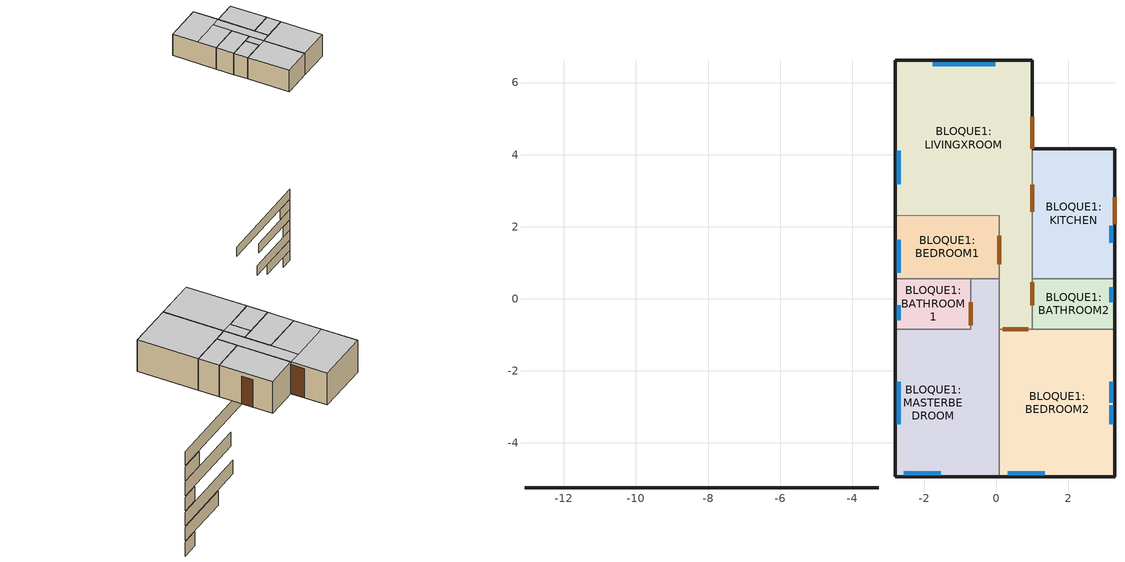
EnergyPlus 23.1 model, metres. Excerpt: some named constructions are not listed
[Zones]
BLOQUE1:LIVINGXROOM
 floor othersideconditionsmodel (SUELO CASO BASE MULCHEN): 0.08,2.31 0.99,2.3 0.99,-0.84 0.08,-0.84 z0; -2.81,6.61 0.99,6.61 0.99,2.3 -2.81,2.31 z0
 wall outside (MURO CASO BASE MULCHEN 01): 0.99,4.16 0.99,6.61 -2.81,6.61 -2.81,2.31 z0:2.3
 wall outside (LinearBridgingConstruction): -3.26,-5.24 -13.09,-5.24 z-11.1:-10.1
 wall to BLOQUE1:BEDROOM1 (Lightweight 2 x 25mm gypsum plasterboard with 100mm cavity): -2.81,2.31 0.08,2.31 0.08,0.56 z0:2.3
 wall to BLOQUE1:MASTERBEDROOM (Lightweight 2 x 25mm gypsum plasterboard with 100mm cavity): 0.08,0.56 0.08,-0.84 z0:2.3
 wall to BLOQUE1:BEDROOM2 (Lightweight 2 x 25mm gypsum plasterboard with 100mm cavity): 0.08,-0.84 0.99,-0.84 z0:2.3
 wall to BLOQUE1:BATHROOM2 (Lightweight 2 x 25mm gypsum plasterboard with 100mm cavity): 0.99,-0.84 0.99,0.56 z0:2.3
 wall to BLOQUE1:KITCHEN (Lightweight 2 x 25mm gypsum plasterboard with 100mm cavity): 0.99,0.56 0.99,4.16 z0:2.3
 window (VENTANA CASO BASE MULCHEN - 1001): -0.03,6.51 -1.77,6.51 z0.74:1.96; -2.71,4.11 -2.71,3.18 z1.04:1.96
 door inside (Puerta interior del proyecto): 0.08,1.74 0.08,0.95 z0:2.1; 0.18,-0.84 0.89,-0.84 / 0.99,-0.18 0.99,0.46 / 0.99,2.42 0.99,3.16 z0:2.12
 door (Copia de Wooden door): 0.99,4.17 0.99,5.06 z0:2.12
 ceiling adiabatic (CIELO FALSO CASO BASE MULCHEN_Reversed): 0.08,4.16 -2.81,4.16 -2.81,2.31 0.08,2.31 z2.3; 0.99,4.16 0.08,4.16 0.08,-0.84 0.99,-0.84 z2.3; 0.99,6.61 -2.81,6.61 -2.81,4.16 0.99,4.16 z2.3
BLOQUE1:BEDROOM1
 floor othersideconditionsmodel (SUELO CASO BASE MULCHEN): -2.81,2.31 0.08,2.31 0.08,0.56 -2.81,0.56 z0
 wall outside (MURO CASO BASE MULCHEN 01): -2.81,2.31 -2.81,0.56 z0:2.3
 wall outside (LinearBridgingConstruction): -3.26,-5.24 -5,-5.24 z-12.2:-11.2
 wall to BLOQUE1:BATHROOM1 (Lightweight 2 x 25mm gypsum plasterboard with 100mm cavity): -2.81,0.56 -0.71,0.56 z0:2.3
 wall to BLOQUE1:MASTERBEDROOM (Lightweight 2 x 25mm gypsum plasterboard with 100mm cavity): -0.71,0.56 0.08,0.56 z0:2.3
 window (VENTANA CASO BASE MULCHEN - 1001): -2.71,1.64 -2.71,0.73 z1.07:1.99
 ceiling adiabatic (CIELO FALSO CASO BASE MULCHEN_Reversed): 0.08,2.31 -2.81,2.31 -2.81,0.56 0.08,0.56 z2.3
BLOQUE1:MASTERBEDROOM
 floor othersideconditionsmodel (SUELO CASO BASE MULCHEN): -2.81,-0.84 -0.71,-0.84 -0.71,-4.94 -2.81,-4.94 z0; -0.71,0.56 0.08,0.56 0.08,-4.94 -0.71,-4.94 z0
 wall outside (MURO CASO BASE MULCHEN 01): -2.81,-0.84 -2.81,-4.94 0.08,-4.94 z0:2.3
 wall outside (LinearBridgingConstruction): -3.26,-5.24 -8.99,-5.24 z-13.3:-12.3
 wall to BLOQUE1:BATHROOM1 (Lightweight 2 x 25mm gypsum plasterboard with 100mm cavity): -0.71,0.56 -0.71,-0.84 -2.81,-0.84 z0:2.3
 wall to BLOQUE1:BEDROOM2 (Lightweight 2 x 25mm gypsum plasterboard with 100mm cavity): 0.08,-4.94 0.08,-0.84 z0:2.3
 window (VENTANA CASO BASE MULCHEN - 1001): -2.71,-2.3 -2.71,-3.47 z1.07:1.99; -2.57,-4.84 -1.55,-4.84 z1.03:1.96
 door inside (Puerta interior del proyecto): -0.71,-0.09 -0.71,-0.74 z0:2.11
 ceiling adiabatic (CIELO FALSO CASO BASE MULCHEN_Reversed): 0.08,0.56 -0.71,0.56 -0.71,-0.84 0.08,-0.84 z2.3; 0.08,-0.84 -2.81,-0.84 -2.81,-4.94 0.08,-4.94 z2.3
BLOQUE1:BEDROOM2
 floor othersideconditionsmodel (SUELO CASO BASE MULCHEN): 0.08,-0.84 3.29,-0.84 3.29,-4.94 0.08,-4.94 z0
 wall outside (MURO CASO BASE MULCHEN 01): 0.08,-4.94 3.29,-4.94 3.29,-0.84 z0:2.3
 wall outside (LinearBridgingConstruction): -3.26,-5.24 -9.26,-5.24 z-15.5:-14.5
 wall to BLOQUE1:BATHROOM2 (Lightweight 2 x 25mm gypsum plasterboard with 100mm cavity): 3.29,-0.84 0.99,-0.84 z0:2.3
 window (VENTANA CASO BASE MULCHEN - 1001): 0.32,-4.84 1.34,-4.84 z1.04:1.96; 3.19,-2.88 3.19,-2.31 / 3.19,-3.47 3.19,-2.96 z1.04:1.95
 ceiling adiabatic (CIELO FALSO CASO BASE MULCHEN_Reversed): 3.29,-0.84 0.08,-0.84 0.08,-4.94 3.29,-4.94 z2.3
BLOQUE1:BATHROOM2
 floor othersideconditionsmodel (SUELO CASO BASE MULCHEN): 0.99,0.56 3.29,0.56 3.29,-0.84 0.99,-0.84 z0
 wall outside (MURO CASO BASE MULCHEN 01): 3.29,-0.84 3.29,0.56 z0:2.3
 wall outside (LinearBridgingConstruction): -3.26,-5.24 -4.45,-5.24 z-17.7:-16.7
 wall to BLOQUE1:KITCHEN (Lightweight 2 x 25mm gypsum plasterboard with 100mm cavity_Rev): 3.29,0.56 0.99,0.56 z0:2.3
 window (VENTANA CASO BASE MULCHEN - 1001): 3.19,-0.1 3.19,0.32 z1.51:1.98
 ceiling adiabatic (CIELO FALSO CASO BASE MULCHEN_Reversed): 3.29,0.56 0.99,0.56 0.99,-0.84 3.29,-0.84 z2.3
BLOQUE1:KITCHEN
 floor othersideconditionsmodel (SUELO CASO BASE MULCHEN): 0.99,4.16 3.29,4.16 3.29,0.56 0.99,0.56 z0
 wall outside (MURO CASO BASE MULCHEN 01): 3.29,0.56 3.29,4.16 0.99,4.16 z0:2.3
 wall outside (LinearBridgingConstruction): -3.26,-5.24 -7.4,-5.24 z-16.6:-15.6
 window (VENTANA CASO BASE MULCHEN - 1001): 3.19,1.56 3.19,2.03 z1.04:1.95
 door (Puerta exterior del proyecto): 3.29,2.07 3.29,2.82 z0:1.99
 ceiling adiabatic (CIELO FALSO CASO BASE MULCHEN_Reversed): 3.29,4.16 0.99,4.16 0.99,0.56 3.29,0.56 z2.3
BLOQUE1:BATHROOM1
 floor othersideconditionsmodel (SUELO CASO BASE MULCHEN): -2.81,0.56 -0.71,0.56 -0.71,-0.84 -2.81,-0.84 z0
 wall outside (MURO CASO BASE MULCHEN 01): -2.81,0.56 -2.81,-0.84 z0:2.3
 wall outside (LinearBridgingConstruction): -3.26,-5.24 -4.45,-5.24 z-14.4:-13.4
 window (VENTANA CASO BASE MULCHEN - 1001): -2.71,-0.18 -2.71,-0.6 z1.5:1.98
 ceiling adiabatic (CIELO FALSO CASO BASE MULCHEN_Reversed): -0.71,0.56 -2.81,0.56 -2.81,-0.84 -0.71,-0.84 z2.3
[ENERGYMANAGEMENTSYSTEM:PROGRAM]
SetWindowOperation_BLOQUE1_LIVINGXROOM_Wall_10_0_0_0_0_0_Win: if BLOQUE1_LIVINGXROOM_Wall_10_0_0_0_0_0_Win_CoolCoil==0; if BLOQUE1_LIVINGXROOM_Wall_10_0_0_0_0_0_Win_HeatCoil==0; set NoH_NoC_reqs = 1; else; set NoH_NoC_reqs = 0; endif; else; set NoH_NoC_reqs = 0; endif; if BLOQUE1_LIVINGXROOM_Wall_10_0_0_0_0_0_Win_OpT<roundedACST; if BLOQUE1_LIVINGXROOM_Wall_10_0_0_0_0_0_Win_WindSpeed <= MaxWindSpeed; if BLOQUE1_LIVINGXROOM_Wall_10_0_0_0_0_0_Win_OutT>MinOutTemp; if BLOQUE1_LIVINGXROOM_Wall_10_0_0_0_0_0_Win_OutT < BLOQUE1_LIVINGXROOM_Wall_10_0_0_0_0_0_Win_OpT; if BLOQUE1_LIVINGXROOM_Wall_10_0_0_0_0_0_Win_Occ_count > 0; set meets_base_reqs = 1; else; set meets_base_reqs = 0; endif; else; set meets_base_reqs = 0; endif; else; set meets_base_reqs = 0; endif; else; set meets_base_reqs = 0; endif; else; set meets_base_reqs = 0; endif; if (NoH_NoC_reqs == 1) && (meets_base_reqs == 1); if BLOQUE1_LIVINGXROOM_Wall_10_0_0_0_0_0_Win_OpT>VST; set Ventilates_HVACmode2_BLOQUE1_LIVINGXROOM_Wall_10_0_0_0_0_0_Win = 1; else; set Ventilates_HVACmode2_BLOQUE1_LIVINGXROOM_Wall_10_0_0_0_0_0_Win = 0; endif; else; set Ventilates_HVACmode2_BLOQUE1_LIVINGXROOM_Wall_10_0_0_0_0_0_Win = 0; endif; if VentCtrl == 0; if BLOQUE1_LIVINGXROOM_Wall_10_0_0_0_0_0_Win_OutT < BLOQUE1_LIVINGXROOM_Wall_10_0_0_0_0_0_Win_OpT; if BLOQUE1_LIVINGXROOM_Wall_10_0_0_0_0_0_Win_OutT>MinOutTemp; if BLOQUE1_LIVINGXROOM_Wall_10_0_0_0_0_0_Win_OpT > VST; if BLOQUE1_LIVINGXROOM_Wall_10_0_0_0_0_0_Win_WindSpeed <= MaxWindSpeed; set Ventilates_HVACmode1_BLOQUE1_LIVINGXROOM_Wall_10_0_0_0_0_0_Win = 1; else; set Ventilates_HVACmode1_BLOQUE1_LIVINGXROOM_Wall_10_0_0_0_0_0_Win = 0; endif; else; set Ventilates_HVACmode1_BLOQUE1_LIVINGXROOM_Wall_10_0_0_0_0_0_Win = 0; endif; else; set Ventilates_HVACmode1_BLOQUE1_LIVINGXROOM_Wall_10_0_0_0_0_0_Win = 0; endif; else; set Ventilates_HVACmode1_BLOQUE1_LIVINGXROOM_Wall_10_0_0_0_0_0_Win = 0; endif; elseif VentCtrl == 1; if BLOQUE1_LIVINGXROOM_Wall_10_0_0_0_0_0_Win_OutT<BLOQUE1_LIVINGXROOM_Wall_10_0_0_0_0_0_Win_OpT; if BLOQUE1_LIVINGXROOM_Wall_10_0_0_0_0_0_Win_OutT>MinOutTemp; if BLOQUE1_LIVINGXROOM_Wall_10_0_0_0_0_0_Win_OpT > ACSTnoTol; if BLOQUE1_LIVINGXROOM_Wall_10_0_0_0_0_0_Win_WindSpeed <= MaxWindSpeed; set Ventilates_HVACmode1_BLOQUE1_LIVINGXROOM_Wall_10_0_0_0_0_0_Win = 1; else; set Ventilates_HVACmode1_BLOQUE1_LIVINGXROOM_Wall_10_0_0_0_0_0_Win = 0; endif; else; set Ventilates_HVACmode1_BLOQUE1_LIVINGXROOM_Wall_10_0_0_0_0_0_Win = 0; endif; else; set Ventilates_HVACmode1_BLOQUE1_LIVINGXROOM_Wall_10_0_0_0_0_0_Win = 0; endif; else; set Ventilates_HVACmode1_BLOQUE1_LIVINGXROOM_Wall_10_0_0_0_0_0_Win = 0; endif; endif; if HVACmode == 0; set BLOQUE1_LIVINGXROOM_Wall_10_0_0_0_0_0_Win_VentOpenFact = 0; elseif HVACmode == 1; if Ventilates_HVACmode1_BLOQUE1_LIVINGXROOM_Wall_10_0_0_0_0_0_Win == 1; set BLOQUE1_LIVINGXROOM_Wall_10_0_0_0_0_0_Win_VentOpenFact = BLOQUE1_LIVINGXROOM_Wall_10_0_0_0_0_0_Win_MyVOF; else; set BLOQUE1_LIVINGXROOM_Wall_10_0_0_0_0_0_Win_VentOpenFact = 0; endif; elseif HVACmode == 2; if Ventilates_HVACmode2_BLOQUE1_LIVINGXROOM_Wall_10_0_0_0_0_0_Win == 1; if (VentCtrl==0) || (VentCtrl==1); set BLOQUE1_LIVINGXROOM_Wall_10_0_0_0_0_0_Win_VentOpenFact = 1; elseif (VentCtrl==2) || (VentCtrl==3); set BLOQUE1_LIVINGXROOM_Wall_10_0_0_0_0_0_Win_VentOpenFact = BLOQUE1_LIVINGXROOM_Wall_10_0_0_0_0_0_Win_MyVOF; endif; else; set BLOQUE1_LIVINGXROOM_Wall_10_0_0_0_0_0_Win_VentOpenFact = 0; endif; endif
SetMyVOF_BLOQUE1_BEDROOM1_Wall_2_0_0_0_0_0_Win: set slope = (1 - MultiplierVOF) / (MinTempDiffVOF - MaxTempDiffVOF); if BLOQUE1_BEDROOM1_Wall_2_0_0_0_0_0_Win_OutT > 0; set BLOQUE1_BEDROOM1_Wall_2_0_0_0_0_0_Win_TempDiffVOF = BLOQUE1_BEDROOM1_Wall_2_0_0_0_0_0_Win_OpT - BLOQUE1_BEDROOM1_Wall_2_0_0_0_0_0_Win_OutT; else; set BLOQUE1_BEDROOM1_Wall_2_0_0_0_0_0_Win_TempDiffVOF = BLOQUE1_BEDROOM1_Wall_2_0_0_0_0_0_Win_OpT + BLOQUE1_BEDROOM1_Wall_2_0_0_0_0_0_Win_OutT; endif; if BLOQUE1_BEDROOM1_Wall_2_0_0_0_0_0_Win_OutT > BLOQUE1_BEDROOM1_Wall_2_0_0_0_0_0_Win_OpT; set BLOQUE1_BEDROOM1_Wall_2_0_0_0_0_0_Win_MyVOF = 0; else; if BLOQUE1_BEDROOM1_Wall_2_0_0_0_0_0_Win_TempDiffVOF > MaxTempDiffVOF; set BLOQUE1_BEDROOM1_Wall_2_0_0_0_0_0_Win_MyVOF = MultiplierVOF; elseif BLOQUE1_BEDROOM1_Wall_2_0_0_0_0_0_Win_TempDiffVOF < MinTempDiffVOF; set BLOQUE1_BEDROOM1_Wall_2_0_0_0_0_0_Win_MyVOF = 1.0; else; set BLOQUE1_BEDROOM1_Wall_2_0_0_0_0_0_Win_MyVOF = slope*BLOQUE1_BEDROOM1_Wall_2_0_0_0_0_0_Win_TempDiffVOF - slope*MinTempDiffVOF + 1; endif; endif
SetWindowOperation_BLOQUE1_BEDROOM1_Wall_2_0_0_0_0_0_Win: if BLOQUE1_BEDROOM1_Wall_2_0_0_0_0_0_Win_CoolCoil==0; if BLOQUE1_BEDROOM1_Wall_2_0_0_0_0_0_Win_HeatCoil==0; set NoH_NoC_reqs = 1; else; set NoH_NoC_reqs = 0; endif; else; set NoH_NoC_reqs = 0; endif; if BLOQUE1_BEDROOM1_Wall_2_0_0_0_0_0_Win_OpT<roundedACST; if BLOQUE1_BEDROOM1_Wall_2_0_0_0_0_0_Win_WindSpeed <= MaxWindSpeed; if BLOQUE1_BEDROOM1_Wall_2_0_0_0_0_0_Win_OutT>MinOutTemp; if BLOQUE1_BEDROOM1_Wall_2_0_0_0_0_0_Win_OutT < BLOQUE1_BEDROOM1_Wall_2_0_0_0_0_0_Win_OpT; if BLOQUE1_BEDROOM1_Wall_2_0_0_0_0_0_Win_Occ_count > 0; set meets_base_reqs = 1; else; set meets_base_reqs = 0; endif; else; set meets_base_reqs = 0; endif; else; set meets_base_reqs = 0; endif; else; set meets_base_reqs = 0; endif; else; set meets_base_reqs = 0; endif; if (NoH_NoC_reqs == 1) && (meets_base_reqs == 1); if BLOQUE1_BEDROOM1_Wall_2_0_0_0_0_0_Win_OpT>VST; set Ventilates_HVACmode2_BLOQUE1_BEDROOM1_Wall_2_0_0_0_0_0_Win = 1; else; set Ventilates_HVACmode2_BLOQUE1_BEDROOM1_Wall_2_0_0_0_0_0_Win = 0; endif; else; set Ventilates_HVACmode2_BLOQUE1_BEDROOM1_Wall_2_0_0_0_0_0_Win = 0; endif; if VentCtrl == 0; if BLOQUE1_BEDROOM1_Wall_2_0_0_0_0_0_Win_OutT < BLOQUE1_BEDROOM1_Wall_2_0_0_0_0_0_Win_OpT; if BLOQUE1_BEDROOM1_Wall_2_0_0_0_0_0_Win_OutT>MinOutTemp; if BLOQUE1_BEDROOM1_Wall_2_0_0_0_0_0_Win_OpT > VST; if BLOQUE1_BEDROOM1_Wall_2_0_0_0_0_0_Win_WindSpeed <= MaxWindSpeed; set Ventilates_HVACmode1_BLOQUE1_BEDROOM1_Wall_2_0_0_0_0_0_Win = 1; else; set Ventilates_HVACmode1_BLOQUE1_BEDROOM1_Wall_2_0_0_0_0_0_Win = 0; endif; else; set Ventilates_HVACmode1_BLOQUE1_BEDROOM1_Wall_2_0_0_0_0_0_Win = 0; endif; else; set Ventilates_HVACmode1_BLOQUE1_BEDROOM1_Wall_2_0_0_0_0_0_Win = 0; endif; else; set Ventilates_HVACmode1_BLOQUE1_BEDROOM1_Wall_2_0_0_0_0_0_Win = 0; endif; elseif VentCtrl == 1; if BLOQUE1_BEDROOM1_Wall_2_0_0_0_0_0_Win_OutT<BLOQUE1_BEDROOM1_Wall_2_0_0_0_0_0_Win_OpT; if BLOQUE1_BEDROOM1_Wall_2_0_0_0_0_0_Win_OutT>MinOutTemp; if BLOQUE1_BEDROOM1_Wall_2_0_0_0_0_0_Win_OpT > ACSTnoTol; if BLOQUE1_BEDROOM1_Wall_2_0_0_0_0_0_Win_WindSpeed <= MaxWindSpeed; set Ventilates_HVACmode1_BLOQUE1_BEDROOM1_Wall_2_0_0_0_0_0_Win = 1; else; set Ventilates_HVACmode1_BLOQUE1_BEDROOM1_Wall_2_0_0_0_0_0_Win = 0; endif; else; set Ventilates_HVACmode1_BLOQUE1_BEDROOM1_Wall_2_0_0_0_0_0_Win = 0; endif; else; set Ventilates_HVACmode1_BLOQUE1_BEDROOM1_Wall_2_0_0_0_0_0_Win = 0; endif; else; set Ventilates_HVACmode1_BLOQUE1_BEDROOM1_Wall_2_0_0_0_0_0_Win = 0; endif; endif; if HVACmode == 0; set BLOQUE1_BEDROOM1_Wall_2_0_0_0_0_0_Win_VentOpenFact = 0; elseif HVACmode == 1; if Ventilates_HVACmode1_BLOQUE1_BEDROOM1_Wall_2_0_0_0_0_0_Win == 1; set BLOQUE1_BEDROOM1_Wall_2_0_0_0_0_0_Win_VentOpenFact = BLOQUE1_BEDROOM1_Wall_2_0_0_0_0_0_Win_MyVOF; else; set BLOQUE1_BEDROOM1_Wall_2_0_0_0_0_0_Win_VentOpenFact = 0; endif; elseif HVACmode == 2; if Ventilates_HVACmode2_BLOQUE1_BEDROOM1_Wall_2_0_0_0_0_0_Win == 1; if (VentCtrl==0) || (VentCtrl==1); set BLOQUE1_BEDROOM1_Wall_2_0_0_0_0_0_Win_VentOpenFact = 1; elseif (VentCtrl==2) || (VentCtrl==3); set BLOQUE1_BEDROOM1_Wall_2_0_0_0_0_0_Win_VentOpenFact = BLOQUE1_BEDROOM1_Wall_2_0_0_0_0_0_Win_MyVOF; endif; else; set BLOQUE1_BEDROOM1_Wall_2_0_0_0_0_0_Win_VentOpenFact = 0; endif; endif
SetMyVOF_BLOQUE1_MASTERBEDROOM_Partition_2_0_0_0_0_0_Door: set slope = (1 - MultiplierVOF) / (MinTempDiffVOF - MaxTempDiffVOF); if BLOQUE1_MASTERBEDROOM_Partition_2_0_0_0_0_0_Door_OutT > 0; set BLOQUE1_MASTERBEDROOM_Partition_2_0_0_0_0_0_Door_TempDiffVOF = BLOQUE1_MASTERBEDROOM_Partition_2_0_0_0_0_0_Door_OpT - BLOQUE1_MASTERBEDROOM_Partition_2_0_0_0_0_0_Door_OutT; else; set BLOQUE1_MASTERBEDROOM_Partition_2_0_0_0_0_0_Door_TempDiffVOF = BLOQUE1_MASTERBEDROOM_Partition_2_0_0_0_0_0_Door_OpT + BLOQUE1_MASTERBEDROOM_Partition_2_0_0_0_0_0_Door_OutT; endif; if BLOQUE1_MASTERBEDROOM_Partition_2_0_0_0_0_0_Door_OutT > BLOQUE1_MASTERBEDROOM_Partition_2_0_0_0_0_0_Door_OpT; set BLOQUE1_MASTERBEDROOM_Partition_2_0_0_0_0_0_Door_MyVOF = 0; else; if BLOQUE1_MASTERBEDROOM_Partition_2_0_0_0_0_0_Door_TempDiffVOF > MaxTempDiffVOF; set BLOQUE1_MASTERBEDROOM_Partition_2_0_0_0_0_0_Door_MyVOF = MultiplierVOF; elseif BLOQUE1_MASTERBEDROOM_Partition_2_0_0_0_0_0_Door_TempDiffVOF < MinTempDiffVOF; set BLOQUE1_MASTERBEDROOM_Partition_2_0_0_0_0_0_Door_MyVOF = 1.0; else; set BLOQUE1_MASTERBEDROOM_Partition_2_0_0_0_0_0_Door_MyVOF = slope*BLOQUE1_MASTERBEDROOM_Partition_2_0_0_0_0_0_Door_TempDiffVOF - slope*MinTempDiffVOF + 1; endif; endif
SetWindowOperation_BLOQUE1_MASTERBEDROOM_Partition_2_0_0_0_0_0_Door: if BLOQUE1_MASTERBEDROOM_Partition_2_0_0_0_0_0_Door_CoolCoil==0; if BLOQUE1_MASTERBEDROOM_Partition_2_0_0_0_0_0_Door_HeatCoil==0; set NoH_NoC_reqs = 1; else; set NoH_NoC_reqs = 0; endif; else; set NoH_NoC_reqs = 0; endif; if BLOQUE1_MASTERBEDROOM_Partition_2_0_0_0_0_0_Door_OpT<roundedACST; if BLOQUE1_MASTERBEDROOM_Partition_2_0_0_0_0_0_Door_WindSpeed <= MaxWindSpeed; if BLOQUE1_MASTERBEDROOM_Partition_2_0_0_0_0_0_Door_OutT>MinOutTemp; if BLOQUE1_MASTERBEDROOM_Partition_2_0_0_0_0_0_Door_OutT < BLOQUE1_MASTERBEDROOM_Partition_2_0_0_0_0_0_Door_OpT; if BLOQUE1_MASTERBEDROOM_Partition_2_0_0_0_0_0_Door_Occ_count > 0; set meets_base_reqs = 1; else; set meets_base_reqs = 0; endif; else; set meets_base_reqs = 0; endif; else; set meets_base_reqs = 0; endif; else; set meets_base_reqs = 0; endif; else; set meets_base_reqs = 0; endif; if (NoH_NoC_reqs == 1) && (meets_base_reqs == 1); if BLOQUE1_MASTERBEDROOM_Partition_2_0_0_0_0_0_Door_OpT>VST; set Ventilates_HVACmode2_BLOQUE1_MASTERBEDROOM_Partition_2_0_0_0_0_0_Door = 1; else; set Ventilates_HVACmode2_BLOQUE1_MASTERBEDROOM_Partition_2_0_0_0_0_0_Door = 0; endif; else; set Ventilates_HVACmode2_BLOQUE1_MASTERBEDROOM_Partition_2_0_0_0_0_0_Door = 0; endif; if VentCtrl == 0; if BLOQUE1_MASTERBEDROOM_Partition_2_0_0_0_0_0_Door_OutT < BLOQUE1_MASTERBEDROOM_Partition_2_0_0_0_0_0_Door_OpT; if BLOQUE1_MASTERBEDROOM_Partition_2_0_0_0_0_0_Door_OutT>MinOutTemp; if BLOQUE1_MASTERBEDROOM_Partition_2_0_0_0_0_0_Door_OpT > VST; if BLOQUE1_MASTERBEDROOM_Partition_2_0_0_0_0_0_Door_WindSpeed <= MaxWindSpeed; set Ventilates_HVACmode1_BLOQUE1_MASTERBEDROOM_Partition_2_0_0_0_0_0_Door = 1; else; set Ventilates_HVACmode1_BLOQUE1_MASTERBEDROOM_Partition_2_0_0_0_0_0_Door = 0; endif; else; set Ventilates_HVACmode1_BLOQUE1_MASTERBEDROOM_Partition_2_0_0_0_0_0_Door = 0; endif; else; set Ventilates_HVACmode1_BLOQUE1_MASTERBEDROOM_Partition_2_0_0_0_0_0_Door = 0; endif; else; set Ventilates_HVACmode1_BLOQUE1_MASTERBEDROOM_Partition_2_0_0_0_0_0_Door = 0; endif; elseif VentCtrl == 1; if BLOQUE1_MASTERBEDROOM_Partition_2_0_0_0_0_0_Door_OutT<BLOQUE1_MASTERBEDROOM_Partition_2_0_0_0_0_0_Door_OpT; if BLOQUE1_MASTERBEDROOM_Partition_2_0_0_0_0_0_Door_OutT>MinOutTemp; if BLOQUE1_MASTERBEDROOM_Partition_2_0_0_0_0_0_Door_OpT > ACSTnoTol; if BLOQUE1_MASTERBEDROOM_Partition_2_0_0_0_0_0_Door_WindSpeed <= MaxWindSpeed; set Ventilates_HVACmode1_BLOQUE1_MASTERBEDROOM_Partition_2_0_0_0_0_0_Door = 1; else; set Ventilates_HVACmode1_BLOQUE1_MASTERBEDROOM_Partition_2_0_0_0_0_0_Door = 0; endif; else; set Ventilates_HVACmode1_BLOQUE1_MASTERBEDROOM_Partition_2_0_0_0_0_0_Door = 0; endif; else; set Ventilates_HVACmode1_BLOQUE1_MASTERBEDROOM_Partition_2_0_0_0_0_0_Door = 0; endif; else; set Ventilates_HVACmode1_BLOQUE1_MASTERBEDROOM_Partition_2_0_0_0_0_0_Door = 0; endif; endif; if HVACmode == 0; set BLOQUE1_MASTERBEDROOM_Partition_2_0_0_0_0_0_Door_VentOpenFact = 0; elseif HVACmode == 1; if Ventilates_HVACmode1_BLOQUE1_MASTERBEDROOM_Partition_2_0_0_0_0_0_Door == 1; set BLOQUE1_MASTERBEDROOM_Partition_2_0_0_0_0_0_Door_VentOpenFact = BLOQUE1_MASTERBEDROOM_Partition_2_0_0_0_0_0_Door_MyVOF; else; set BLOQUE1_MASTERBEDROOM_Partition_2_0_0_0_0_0_Door_VentOpenFact = 0; endif; elseif HVACmode == 2; if Ventilates_HVACmode2_BLOQUE1_MASTERBEDROOM_Partition_2_0_0_0_0_0_Door == 1; if (VentCtrl==0) || (VentCtrl==1); set BLOQUE1_MASTERBEDROOM_Partition_2_0_0_0_0_0_Door_VentOpenFact = 1; elseif (VentCtrl==2) || (VentCtrl==3); set BLOQUE1_MASTERBEDROOM_Partition_2_0_0_0_0_0_Door_VentOpenFact = BLOQUE1_MASTERBEDROOM_Partition_2_0_0_0_0_0_Door_MyVOF; endif; else; set BLOQUE1_MASTERBEDROOM_Partition_2_0_0_0_0_0_Door_VentOpenFact = 0; endif; endif
SetMyVOF_BLOQUE1_MASTERBEDROOM_Wall_4_0_0_0_0_0_Win: set slope = (1 - MultiplierVOF) / (MinTempDiffVOF - MaxTempDiffVOF); if BLOQUE1_MASTERBEDROOM_Wall_4_0_0_0_0_0_Win_OutT > 0; set BLOQUE1_MASTERBEDROOM_Wall_4_0_0_0_0_0_Win_TempDiffVOF = BLOQUE1_MASTERBEDROOM_Wall_4_0_0_0_0_0_Win_OpT - BLOQUE1_MASTERBEDROOM_Wall_4_0_0_0_0_0_Win_OutT; else; set BLOQUE1_MASTERBEDROOM_Wall_4_0_0_0_0_0_Win_TempDiffVOF = BLOQUE1_MASTERBEDROOM_Wall_4_0_0_0_0_0_Win_OpT + BLOQUE1_MASTERBEDROOM_Wall_4_0_0_0_0_0_Win_OutT; endif; if BLOQUE1_MASTERBEDROOM_Wall_4_0_0_0_0_0_Win_OutT > BLOQUE1_MASTERBEDROOM_Wall_4_0_0_0_0_0_Win_OpT; set BLOQUE1_MASTERBEDROOM_Wall_4_0_0_0_0_0_Win_MyVOF = 0; else; if BLOQUE1_MASTERBEDROOM_Wall_4_0_0_0_0_0_Win_TempDiffVOF > MaxTempDiffVOF; set BLOQUE1_MASTERBEDROOM_Wall_4_0_0_0_0_0_Win_MyVOF = MultiplierVOF; elseif BLOQUE1_MASTERBEDROOM_Wall_4_0_0_0_0_0_Win_TempDiffVOF < MinTempDiffVOF; set BLOQUE1_MASTERBEDROOM_Wall_4_0_0_0_0_0_Win_MyVOF = 1.0; else; set BLOQUE1_MASTERBEDROOM_Wall_4_0_0_0_0_0_Win_MyVOF = slope*BLOQUE1_MASTERBEDROOM_Wall_4_0_0_0_0_0_Win_TempDiffVOF - slope*MinTempDiffVOF + 1; endif; endif
SetWindowOperation_BLOQUE1_MASTERBEDROOM_Wall_4_0_0_0_0_0_Win: if BLOQUE1_MASTERBEDROOM_Wall_4_0_0_0_0_0_Win_CoolCoil==0; if BLOQUE1_MASTERBEDROOM_Wall_4_0_0_0_0_0_Win_HeatCoil==0; set NoH_NoC_reqs = 1; else; set NoH_NoC_reqs = 0; endif; else; set NoH_NoC_reqs = 0; endif; if BLOQUE1_MASTERBEDROOM_Wall_4_0_0_0_0_0_Win_OpT<roundedACST; if BLOQUE1_MASTERBEDROOM_Wall_4_0_0_0_0_0_Win_WindSpeed <= MaxWindSpeed; if BLOQUE1_MASTERBEDROOM_Wall_4_0_0_0_0_0_Win_OutT>MinOutTemp; if BLOQUE1_MASTERBEDROOM_Wall_4_0_0_0_0_0_Win_OutT < BLOQUE1_MASTERBEDROOM_Wall_4_0_0_0_0_0_Win_OpT; if BLOQUE1_MASTERBEDROOM_Wall_4_0_0_0_0_0_Win_Occ_count > 0; set meets_base_reqs = 1; else; set meets_base_reqs = 0; endif; else; set meets_base_reqs = 0; endif; else; set meets_base_reqs = 0; endif; else; set meets_base_reqs = 0; endif; else; set meets_base_reqs = 0; endif; if (NoH_NoC_reqs == 1) && (meets_base_reqs == 1); if BLOQUE1_MASTERBEDROOM_Wall_4_0_0_0_0_0_Win_OpT>VST; set Ventilates_HVACmode2_BLOQUE1_MASTERBEDROOM_Wall_4_0_0_0_0_0_Win = 1; else; set Ventilates_HVACmode2_BLOQUE1_MASTERBEDROOM_Wall_4_0_0_0_0_0_Win = 0; endif; else; set Ventilates_HVACmode2_BLOQUE1_MASTERBEDROOM_Wall_4_0_0_0_0_0_Win = 0; endif; if VentCtrl == 0; if BLOQUE1_MASTERBEDROOM_Wall_4_0_0_0_0_0_Win_OutT < BLOQUE1_MASTERBEDROOM_Wall_4_0_0_0_0_0_Win_OpT; if BLOQUE1_MASTERBEDROOM_Wall_4_0_0_0_0_0_Win_OutT>MinOutTemp; if BLOQUE1_MASTERBEDROOM_Wall_4_0_0_0_0_0_Win_OpT > VST; if BLOQUE1_MASTERBEDROOM_Wall_4_0_0_0_0_0_Win_WindSpeed <= MaxWindSpeed; set Ventilates_HVACmode1_BLOQUE1_MASTERBEDROOM_Wall_4_0_0_0_0_0_Win = 1; else; set Ventilates_HVACmode1_BLOQUE1_MASTERBEDROOM_Wall_4_0_0_0_0_0_Win = 0; endif; else; set Ventilates_HVACmode1_BLOQUE1_MASTERBEDROOM_Wall_4_0_0_0_0_0_Win = 0; endif; else; set Ventilates_HVACmode1_BLOQUE1_MASTERBEDROOM_Wall_4_0_0_0_0_0_Win = 0; endif; else; set Ventilates_HVACmode1_BLOQUE1_MASTERBEDROOM_Wall_4_0_0_0_0_0_Win = 0; endif; elseif VentCtrl == 1; if BLOQUE1_MASTERBEDROOM_Wall_4_0_0_0_0_0_Win_OutT<BLOQUE1_MASTERBEDROOM_Wall_4_0_0_0_0_0_Win_OpT; if BLOQUE1_MASTERBEDROOM_Wall_4_0_0_0_0_0_Win_OutT>MinOutTemp; if BLOQUE1_MASTERBEDROOM_Wall_4_0_0_0_0_0_Win_OpT > ACSTnoTol; if BLOQUE1_MASTERBEDROOM_Wall_4_0_0_0_0_0_Win_WindSpeed <= MaxWindSpeed; set Ventilates_HVACmode1_BLOQUE1_MASTERBEDROOM_Wall_4_0_0_0_0_0_Win = 1; else; set Ventilates_HVACmode1_BLOQUE1_MASTERBEDROOM_Wall_4_0_0_0_0_0_Win = 0; endif; else; set Ventilates_HVACmode1_BLOQUE1_MASTERBEDROOM_Wall_4_0_0_0_0_0_Win = 0; endif; else; set Ventilates_HVACmode1_BLOQUE1_MASTERBEDROOM_Wall_4_0_0_0_0_0_Win = 0; endif; else; set Ventilates_HVACmode1_BLOQUE1_MASTERBEDROOM_Wall_4_0_0_0_0_0_Win = 0; endif; endif; if HVACmode == 0; set BLOQUE1_MASTERBEDROOM_Wall_4_0_0_0_0_0_Win_VentOpenFact = 0; elseif HVACmode == 1; if Ventilates_HVACmode1_BLOQUE1_MASTERBEDROOM_Wall_4_0_0_0_0_0_Win == 1; set BLOQUE1_MASTERBEDROOM_Wall_4_0_0_0_0_0_Win_VentOpenFact = BLOQUE1_MASTERBEDROOM_Wall_4_0_0_0_0_0_Win_MyVOF; else; set BLOQUE1_MASTERBEDROOM_Wall_4_0_0_0_0_0_Win_VentOpenFact = 0; endif; elseif HVACmode == 2; if Ventilates_HVACmode2_BLOQUE1_MASTERBEDROOM_Wall_4_0_0_0_0_0_Win == 1; if (VentCtrl==0) || (VentCtrl==1); set BLOQUE1_MASTERBEDROOM_Wall_4_0_0_0_0_0_Win_VentOpenFact = 1; elseif (VentCtrl==2) || (VentCtrl==3); set BLOQUE1_MASTERBEDROOM_Wall_4_0_0_0_0_0_Win_VentOpenFact = BLOQUE1_MASTERBEDROOM_Wall_4_0_0_0_0_0_Win_MyVOF; endif; else; set BLOQUE1_MASTERBEDROOM_Wall_4_0_0_0_0_0_Win_VentOpenFact = 0; endif; endif
SetMyVOF_BLOQUE1_MASTERBEDROOM_Wall_5_0_0_0_0_0_Win: set slope = (1 - MultiplierVOF) / (MinTempDiffVOF - MaxTempDiffVOF); if BLOQUE1_MASTERBEDROOM_Wall_5_0_0_0_0_0_Win_OutT > 0; set BLOQUE1_MASTERBEDROOM_Wall_5_0_0_0_0_0_Win_TempDiffVOF = BLOQUE1_MASTERBEDROOM_Wall_5_0_0_0_0_0_Win_OpT - BLOQUE1_MASTERBEDROOM_Wall_5_0_0_0_0_0_Win_OutT; else; set BLOQUE1_MASTERBEDROOM_Wall_5_0_0_0_0_0_Win_TempDiffVOF = BLOQUE1_MASTERBEDROOM_Wall_5_0_0_0_0_0_Win_OpT + BLOQUE1_MASTERBEDROOM_Wall_5_0_0_0_0_0_Win_OutT; endif; if BLOQUE1_MASTERBEDROOM_Wall_5_0_0_0_0_0_Win_OutT > BLOQUE1_MASTERBEDROOM_Wall_5_0_0_0_0_0_Win_OpT; set BLOQUE1_MASTERBEDROOM_Wall_5_0_0_0_0_0_Win_MyVOF = 0; else; if BLOQUE1_MASTERBEDROOM_Wall_5_0_0_0_0_0_Win_TempDiffVOF > MaxTempDiffVOF; set BLOQUE1_MASTERBEDROOM_Wall_5_0_0_0_0_0_Win_MyVOF = MultiplierVOF; elseif BLOQUE1_MASTERBEDROOM_Wall_5_0_0_0_0_0_Win_TempDiffVOF < MinTempDiffVOF; set BLOQUE1_MASTERBEDROOM_Wall_5_0_0_0_0_0_Win_MyVOF = 1.0; else; set BLOQUE1_MASTERBEDROOM_Wall_5_0_0_0_0_0_Win_MyVOF = slope*BLOQUE1_MASTERBEDROOM_Wall_5_0_0_0_0_0_Win_TempDiffVOF - slope*MinTempDiffVOF + 1; endif; endif
SetWindowOperation_BLOQUE1_MASTERBEDROOM_Wall_5_0_0_0_0_0_Win: if BLOQUE1_MASTERBEDROOM_Wall_5_0_0_0_0_0_Win_CoolCoil==0; if BLOQUE1_MASTERBEDROOM_Wall_5_0_0_0_0_0_Win_HeatCoil==0; set NoH_NoC_reqs = 1; else; set NoH_NoC_reqs = 0; endif; else; set NoH_NoC_reqs = 0; endif; if BLOQUE1_MASTERBEDROOM_Wall_5_0_0_0_0_0_Win_OpT<roundedACST; if BLOQUE1_MASTERBEDROOM_Wall_5_0_0_0_0_0_Win_WindSpeed <= MaxWindSpeed; if BLOQUE1_MASTERBEDROOM_Wall_5_0_0_0_0_0_Win_OutT>MinOutTemp; if BLOQUE1_MASTERBEDROOM_Wall_5_0_0_0_0_0_Win_OutT < BLOQUE1_MASTERBEDROOM_Wall_5_0_0_0_0_0_Win_OpT; if BLOQUE1_MASTERBEDROOM_Wall_5_0_0_0_0_0_Win_Occ_count > 0; set meets_base_reqs = 1; else; set meets_base_reqs = 0; endif; else; set meets_base_reqs = 0; endif; else; set meets_base_reqs = 0; endif; else; set meets_base_reqs = 0; endif; else; set meets_base_reqs = 0; endif; if (NoH_NoC_reqs == 1) && (meets_base_reqs == 1); if BLOQUE1_MASTERBEDROOM_Wall_5_0_0_0_0_0_Win_OpT>VST; set Ventilates_HVACmode2_BLOQUE1_MASTERBEDROOM_Wall_5_0_0_0_0_0_Win = 1; else; set Ventilates_HVACmode2_BLOQUE1_MASTERBEDROOM_Wall_5_0_0_0_0_0_Win = 0; endif; else; set Ventilates_HVACmode2_BLOQUE1_MASTERBEDROOM_Wall_5_0_0_0_0_0_Win = 0; endif; if VentCtrl == 0; if BLOQUE1_MASTERBEDROOM_Wall_5_0_0_0_0_0_Win_OutT < BLOQUE1_MASTERBEDROOM_Wall_5_0_0_0_0_0_Win_OpT; if BLOQUE1_MASTERBEDROOM_Wall_5_0_0_0_0_0_Win_OutT>MinOutTemp; if BLOQUE1_MASTERBEDROOM_Wall_5_0_0_0_0_0_Win_OpT > VST; if BLOQUE1_MASTERBEDROOM_Wall_5_0_0_0_0_0_Win_WindSpeed <= MaxWindSpeed; set Ventilates_HVACmode1_BLOQUE1_MASTERBEDROOM_Wall_5_0_0_0_0_0_Win = 1; else; set Ventilates_HVACmode1_BLOQUE1_MASTERBEDROOM_Wall_5_0_0_0_0_0_Win = 0; endif; else; set Ventilates_HVACmode1_BLOQUE1_MASTERBEDROOM_Wall_5_0_0_0_0_0_Win = 0; endif; else; set Ventilates_HVACmode1_BLOQUE1_MASTERBEDROOM_Wall_5_0_0_0_0_0_Win = 0; endif; else; set Ventilates_HVACmode1_BLOQUE1_MASTERBEDROOM_Wall_5_0_0_0_0_0_Win = 0; endif; elseif VentCtrl == 1; if BLOQUE1_MASTERBEDROOM_Wall_5_0_0_0_0_0_Win_OutT<BLOQUE1_MASTERBEDROOM_Wall_5_0_0_0_0_0_Win_OpT; if BLOQUE1_MASTERBEDROOM_Wall_5_0_0_0_0_0_Win_OutT>MinOutTemp; if BLOQUE1_MASTERBEDROOM_Wall_5_0_0_0_0_0_Win_OpT > ACSTnoTol; if BLOQUE1_MASTERBEDROOM_Wall_5_0_0_0_0_0_Win_WindSpeed <= MaxWindSpeed; set Ventilates_HVACmode1_BLOQUE1_MASTERBEDROOM_Wall_5_0_0_0_0_0_Win = 1; else; set Ventilates_HVACmode1_BLOQUE1_MASTERBEDROOM_Wall_5_0_0_0_0_0_Win = 0; endif; else; set Ventilates_HVACmode1_BLOQUE1_MASTERBEDROOM_Wall_5_0_0_0_0_0_Win = 0; endif; else; set Ventilates_HVACmode1_BLOQUE1_MASTERBEDROOM_Wall_5_0_0_0_0_0_Win = 0; endif; else; set Ventilates_HVACmode1_BLOQUE1_MASTERBEDROOM_Wall_5_0_0_0_0_0_Win = 0; endif; endif; if HVACmode == 0; set BLOQUE1_MASTERBEDROOM_Wall_5_0_0_0_0_0_Win_VentOpenFact = 0; elseif HVACmode == 1; if Ventilates_HVACmode1_BLOQUE1_MASTERBEDROOM_Wall_5_0_0_0_0_0_Win == 1; set BLOQUE1_MASTERBEDROOM_Wall_5_0_0_0_0_0_Win_VentOpenFact = BLOQUE1_MASTERBEDROOM_Wall_5_0_0_0_0_0_Win_MyVOF; else; set BLOQUE1_MASTERBEDROOM_Wall_5_0_0_0_0_0_Win_VentOpenFact = 0; endif; elseif HVACmode == 2; if Ventilates_HVACmode2_BLOQUE1_MASTERBEDROOM_Wall_5_0_0_0_0_0_Win == 1; if (VentCtrl==0) || (VentCtrl==1); set BLOQUE1_MASTERBEDROOM_Wall_5_0_0_0_0_0_Win_VentOpenFact = 1; elseif (VentCtrl==2) || (VentCtrl==3); set BLOQUE1_MASTERBEDROOM_Wall_5_0_0_0_0_0_Win_VentOpenFact = BLOQUE1_MASTERBEDROOM_Wall_5_0_0_0_0_0_Win_MyVOF; endif; else; set BLOQUE1_MASTERBEDROOM_Wall_5_0_0_0_0_0_Win_VentOpenFact = 0; endif; endif
SetMyVOF_BLOQUE1_BATHROOM1_Wall_2_0_0_0_0_0_Win: set slope = (1 - MultiplierVOF) / (MinTempDiffVOF - MaxTempDiffVOF); if BLOQUE1_BATHROOM1_Wall_2_0_0_0_0_0_Win_OutT > 0; set BLOQUE1_BATHROOM1_Wall_2_0_0_0_0_0_Win_TempDiffVOF = BLOQUE1_BATHROOM1_Wall_2_0_0_0_0_0_Win_OpT - BLOQUE1_BATHROOM1_Wall_2_0_0_0_0_0_Win_OutT; else; set BLOQUE1_BATHROOM1_Wall_2_0_0_0_0_0_Win_TempDiffVOF = BLOQUE1_BATHROOM1_Wall_2_0_0_0_0_0_Win_OpT + BLOQUE1_BATHROOM1_Wall_2_0_0_0_0_0_Win_OutT; endif; if BLOQUE1_BATHROOM1_Wall_2_0_0_0_0_0_Win_OutT > BLOQUE1_BATHROOM1_Wall_2_0_0_0_0_0_Win_OpT; set BLOQUE1_BATHROOM1_Wall_2_0_0_0_0_0_Win_MyVOF = 0; else; if BLOQUE1_BATHROOM1_Wall_2_0_0_0_0_0_Win_TempDiffVOF > MaxTempDiffVOF; set BLOQUE1_BATHROOM1_Wall_2_0_0_0_0_0_Win_MyVOF = MultiplierVOF; elseif BLOQUE1_BATHROOM1_Wall_2_0_0_0_0_0_Win_TempDiffVOF < MinTempDiffVOF; set BLOQUE1_BATHROOM1_Wall_2_0_0_0_0_0_Win_MyVOF = 1.0; else; set BLOQUE1_BATHROOM1_Wall_2_0_0_0_0_0_Win_MyVOF = slope*BLOQUE1_BATHROOM1_Wall_2_0_0_0_0_0_Win_TempDiffVOF - slope*MinTempDiffVOF + 1; endif; endif
SetWindowOperation_BLOQUE1_BATHROOM1_Wall_2_0_0_0_0_0_Win: if BLOQUE1_BATHROOM1_Wall_2_0_0_0_0_0_Win_CoolCoil==0; if BLOQUE1_BATHROOM1_Wall_2_0_0_0_0_0_Win_HeatCoil==0; set NoH_NoC_reqs = 1; else; set NoH_NoC_reqs = 0; endif; else; set NoH_NoC_reqs = 0; endif; if BLOQUE1_BATHROOM1_Wall_2_0_0_0_0_0_Win_OpT<roundedACST; if BLOQUE1_BATHROOM1_Wall_2_0_0_0_0_0_Win_WindSpeed <= MaxWindSpeed; if BLOQUE1_BATHROOM1_Wall_2_0_0_0_0_0_Win_OutT>MinOutTemp; if BLOQUE1_BATHROOM1_Wall_2_0_0_0_0_0_Win_OutT < BLOQUE1_BATHROOM1_Wall_2_0_0_0_0_0_Win_OpT; if BLOQUE1_BATHROOM1_Wall_2_0_0_0_0_0_Win_Occ_count > 0; set meets_base_reqs = 1; else; set meets_base_reqs = 0; endif; else; set meets_base_reqs = 0; endif; else; set meets_base_reqs = 0; endif; else; set meets_base_reqs = 0; endif; else; set meets_base_reqs = 0; endif; if (NoH_NoC_reqs == 1) && (meets_base_reqs == 1); if BLOQUE1_BATHROOM1_Wall_2_0_0_0_0_0_Win_OpT>VST; set Ventilates_HVACmode2_BLOQUE1_BATHROOM1_Wall_2_0_0_0_0_0_Win = 1; else; set Ventilates_HVACmode2_BLOQUE1_BATHROOM1_Wall_2_0_0_0_0_0_Win = 0; endif; else; set Ventilates_HVACmode2_BLOQUE1_BATHROOM1_Wall_2_0_0_0_0_0_Win = 0; endif; if VentCtrl == 0; if BLOQUE1_BATHROOM1_Wall_2_0_0_0_0_0_Win_OutT < BLOQUE1_BATHROOM1_Wall_2_0_0_0_0_0_Win_OpT; if BLOQUE1_BATHROOM1_Wall_2_0_0_0_0_0_Win_OutT>MinOutTemp; if BLOQUE1_BATHROOM1_Wall_2_0_0_0_0_0_Win_OpT > VST; if BLOQUE1_BATHROOM1_Wall_2_0_0_0_0_0_Win_WindSpeed <= MaxWindSpeed; set Ventilates_HVACmode1_BLOQUE1_BATHROOM1_Wall_2_0_0_0_0_0_Win = 1; else; set Ventilates_HVACmode1_BLOQUE1_BATHROOM1_Wall_2_0_0_0_0_0_Win = 0; endif; else; set Ventilates_HVACmode1_BLOQUE1_BATHROOM1_Wall_2_0_0_0_0_0_Win = 0; endif; else; set Ventilates_HVACmode1_BLOQUE1_BATHROOM1_Wall_2_0_0_0_0_0_Win = 0; endif; else; set Ventilates_HVACmode1_BLOQUE1_BATHROOM1_Wall_2_0_0_0_0_0_Win = 0; endif; elseif VentCtrl == 1; if BLOQUE1_BATHROOM1_Wall_2_0_0_0_0_0_Win_OutT<BLOQUE1_BATHROOM1_Wall_2_0_0_0_0_0_Win_OpT; if BLOQUE1_BATHROOM1_Wall_2_0_0_0_0_0_Win_OutT>MinOutTemp; if BLOQUE1_BATHROOM1_Wall_2_0_0_0_0_0_Win_OpT > ACSTnoTol; if BLOQUE1_BATHROOM1_Wall_2_0_0_0_0_0_Win_WindSpeed <= MaxWindSpeed; set Ventilates_HVACmode1_BLOQUE1_BATHROOM1_Wall_2_0_0_0_0_0_Win = 1; else; set Ventilates_HVACmode1_BLOQUE1_BATHROOM1_Wall_2_0_0_0_0_0_Win = 0; endif; else; set Ventilates_HVACmode1_BLOQUE1_BATHROOM1_Wall_2_0_0_0_0_0_Win = 0; endif; else; set Ventilates_HVACmode1_BLOQUE1_BATHROOM1_Wall_2_0_0_0_0_0_Win = 0; endif; else; set Ventilates_HVACmode1_BLOQUE1_BATHROOM1_Wall_2_0_0_0_0_0_Win = 0; endif; endif; if HVACmode == 0; set BLOQUE1_BATHROOM1_Wall_2_0_0_0_0_0_Win_VentOpenFact = 0; elseif HVACmode == 1; if Ventilates_HVACmode1_BLOQUE1_BATHROOM1_Wall_2_0_0_0_0_0_Win == 1; set BLOQUE1_BATHROOM1_Wall_2_0_0_0_0_0_Win_VentOpenFact = BLOQUE1_BATHROOM1_Wall_2_0_0_0_0_0_Win_MyVOF; else; set BLOQUE1_BATHROOM1_Wall_2_0_0_0_0_0_Win_VentOpenFact = 0; endif; elseif HVACmode == 2; if Ventilates_HVACmode2_BLOQUE1_BATHROOM1_Wall_2_0_0_0_0_0_Win == 1; if (VentCtrl==0) || (VentCtrl==1); set BLOQUE1_BATHROOM1_Wall_2_0_0_0_0_0_Win_VentOpenFact = 1; elseif (VentCtrl==2) || (VentCtrl==3); set BLOQUE1_BATHROOM1_Wall_2_0_0_0_0_0_Win_VentOpenFact = BLOQUE1_BATHROOM1_Wall_2_0_0_0_0_0_Win_MyVOF; endif; else; set BLOQUE1_BATHROOM1_Wall_2_0_0_0_0_0_Win_VentOpenFact = 0; endif; endif
SetMyVOF_BLOQUE1_BEDROOM2_Wall_3_0_0_0_0_0_Win: set slope = (1 - MultiplierVOF) / (MinTempDiffVOF - MaxTempDiffVOF); if BLOQUE1_BEDROOM2_Wall_3_0_0_0_0_0_Win_OutT > 0; set BLOQUE1_BEDROOM2_Wall_3_0_0_0_0_0_Win_TempDiffVOF = BLOQUE1_BEDROOM2_Wall_3_0_0_0_0_0_Win_OpT - BLOQUE1_BEDROOM2_Wall_3_0_0_0_0_0_Win_OutT; else; set BLOQUE1_BEDROOM2_Wall_3_0_0_0_0_0_Win_TempDiffVOF = BLOQUE1_BEDROOM2_Wall_3_0_0_0_0_0_Win_OpT + BLOQUE1_BEDROOM2_Wall_3_0_0_0_0_0_Win_OutT; endif; if BLOQUE1_BEDROOM2_Wall_3_0_0_0_0_0_Win_OutT > BLOQUE1_BEDROOM2_Wall_3_0_0_0_0_0_Win_OpT; set BLOQUE1_BEDROOM2_Wall_3_0_0_0_0_0_Win_MyVOF = 0; else; if BLOQUE1_BEDROOM2_Wall_3_0_0_0_0_0_Win_TempDiffVOF > MaxTempDiffVOF; set BLOQUE1_BEDROOM2_Wall_3_0_0_0_0_0_Win_MyVOF = MultiplierVOF; elseif BLOQUE1_BEDROOM2_Wall_3_0_0_0_0_0_Win_TempDiffVOF < MinTempDiffVOF; set BLOQUE1_BEDROOM2_Wall_3_0_0_0_0_0_Win_MyVOF = 1.0; else; set BLOQUE1_BEDROOM2_Wall_3_0_0_0_0_0_Win_MyVOF = slope*BLOQUE1_BEDROOM2_Wall_3_0_0_0_0_0_Win_TempDiffVOF - slope*MinTempDiffVOF + 1; endif; endif
SetWindowOperation_BLOQUE1_BEDROOM2_Wall_3_0_0_0_0_0_Win: if BLOQUE1_BEDROOM2_Wall_3_0_0_0_0_0_Win_CoolCoil==0; if BLOQUE1_BEDROOM2_Wall_3_0_0_0_0_0_Win_HeatCoil==0; set NoH_NoC_reqs = 1; else; set NoH_NoC_reqs = 0; endif; else; set NoH_NoC_reqs = 0; endif; if BLOQUE1_BEDROOM2_Wall_3_0_0_0_0_0_Win_OpT<roundedACST; if BLOQUE1_BEDROOM2_Wall_3_0_0_0_0_0_Win_WindSpeed <= MaxWindSpeed; if BLOQUE1_BEDROOM2_Wall_3_0_0_0_0_0_Win_OutT>MinOutTemp; if BLOQUE1_BEDROOM2_Wall_3_0_0_0_0_0_Win_OutT < BLOQUE1_BEDROOM2_Wall_3_0_0_0_0_0_Win_OpT; if BLOQUE1_BEDROOM2_Wall_3_0_0_0_0_0_Win_Occ_count > 0; set meets_base_reqs = 1; else; set meets_base_reqs = 0; endif; else; set meets_base_reqs = 0; endif; else; set meets_base_reqs = 0; endif; else; set meets_base_reqs = 0; endif; else; set meets_base_reqs = 0; endif; if (NoH_NoC_reqs == 1) && (meets_base_reqs == 1); if BLOQUE1_BEDROOM2_Wall_3_0_0_0_0_0_Win_OpT>VST; set Ventilates_HVACmode2_BLOQUE1_BEDROOM2_Wall_3_0_0_0_0_0_Win = 1; else; set Ventilates_HVACmode2_BLOQUE1_BEDROOM2_Wall_3_0_0_0_0_0_Win = 0; endif; else; set Ventilates_HVACmode2_BLOQUE1_BEDROOM2_Wall_3_0_0_0_0_0_Win = 0; endif; if VentCtrl == 0; if BLOQUE1_BEDROOM2_Wall_3_0_0_0_0_0_Win_OutT < BLOQUE1_BEDROOM2_Wall_3_0_0_0_0_0_Win_OpT; if BLOQUE1_BEDROOM2_Wall_3_0_0_0_0_0_Win_OutT>MinOutTemp; if BLOQUE1_BEDROOM2_Wall_3_0_0_0_0_0_Win_OpT > VST; if BLOQUE1_BEDROOM2_Wall_3_0_0_0_0_0_Win_WindSpeed <= MaxWindSpeed; set Ventilates_HVACmode1_BLOQUE1_BEDROOM2_Wall_3_0_0_0_0_0_Win = 1; else; set Ventilates_HVACmode1_BLOQUE1_BEDROOM2_Wall_3_0_0_0_0_0_Win = 0; endif; else; set Ventilates_HVACmode1_BLOQUE1_BEDROOM2_Wall_3_0_0_0_0_0_Win = 0; endif; else; set Ventilates_HVACmode1_BLOQUE1_BEDROOM2_Wall_3_0_0_0_0_0_Win = 0; endif; else; set Ventilates_HVACmode1_BLOQUE1_BEDROOM2_Wall_3_0_0_0_0_0_Win = 0; endif; elseif VentCtrl == 1; if BLOQUE1_BEDROOM2_Wall_3_0_0_0_0_0_Win_OutT<BLOQUE1_BEDROOM2_Wall_3_0_0_0_0_0_Win_OpT; if BLOQUE1_BEDROOM2_Wall_3_0_0_0_0_0_Win_OutT>MinOutTemp; if BLOQUE1_BEDROOM2_Wall_3_0_0_0_0_0_Win_OpT > ACSTnoTol; if BLOQUE1_BEDROOM2_Wall_3_0_0_0_0_0_Win_WindSpeed <= MaxWindSpeed; set Ventilates_HVACmode1_BLOQUE1_BEDROOM2_Wall_3_0_0_0_0_0_Win = 1; else; set Ventilates_HVACmode1_BLOQUE1_BEDROOM2_Wall_3_0_0_0_0_0_Win = 0; endif; else; set Ventilates_HVACmode1_BLOQUE1_BEDROOM2_Wall_3_0_0_0_0_0_Win = 0; endif; else; set Ventilates_HVACmode1_BLOQUE1_BEDROOM2_Wall_3_0_0_0_0_0_Win = 0; endif; else; set Ventilates_HVACmode1_BLOQUE1_BEDROOM2_Wall_3_0_0_0_0_0_Win = 0; endif; endif; if HVACmode == 0; set BLOQUE1_BEDROOM2_Wall_3_0_0_0_0_0_Win_VentOpenFact = 0; elseif HVACmode == 1; if Ventilates_HVACmode1_BLOQUE1_BEDROOM2_Wall_3_0_0_0_0_0_Win == 1; set BLOQUE1_BEDROOM2_Wall_3_0_0_0_0_0_Win_VentOpenFact = BLOQUE1_BEDROOM2_Wall_3_0_0_0_0_0_Win_MyVOF; else; set BLOQUE1_BEDROOM2_Wall_3_0_0_0_0_0_Win_VentOpenFact = 0; endif; elseif HVACmode == 2; if Ventilates_HVACmode2_BLOQUE1_BEDROOM2_Wall_3_0_0_0_0_0_Win == 1; if (VentCtrl==0) || (VentCtrl==1); set BLOQUE1_BEDROOM2_Wall_3_0_0_0_0_0_Win_VentOpenFact = 1; elseif (VentCtrl==2) || (VentCtrl==3); set BLOQUE1_BEDROOM2_Wall_3_0_0_0_0_0_Win_VentOpenFact = BLOQUE1_BEDROOM2_Wall_3_0_0_0_0_0_Win_MyVOF; endif; else; set BLOQUE1_BEDROOM2_Wall_3_0_0_0_0_0_Win_VentOpenFact = 0; endif; endif
SetMyVOF_BLOQUE1_BEDROOM2_Wall_4_0_0_0_0_1_Win: set slope = (1 - MultiplierVOF) / (MinTempDiffVOF - MaxTempDiffVOF); if BLOQUE1_BEDROOM2_Wall_4_0_0_0_0_1_Win_OutT > 0; set BLOQUE1_BEDROOM2_Wall_4_0_0_0_0_1_Win_TempDiffVOF = BLOQUE1_BEDROOM2_Wall_4_0_0_0_0_1_Win_OpT - BLOQUE1_BEDROOM2_Wall_4_0_0_0_0_1_Win_OutT; else; set BLOQUE1_BEDROOM2_Wall_4_0_0_0_0_1_Win_TempDiffVOF = BLOQUE1_BEDROOM2_Wall_4_0_0_0_0_1_Win_OpT + BLOQUE1_BEDROOM2_Wall_4_0_0_0_0_1_Win_OutT; endif; if BLOQUE1_BEDROOM2_Wall_4_0_0_0_0_1_Win_OutT > BLOQUE1_BEDROOM2_Wall_4_0_0_0_0_1_Win_OpT; set BLOQUE1_BEDROOM2_Wall_4_0_0_0_0_1_Win_MyVOF = 0; else; if BLOQUE1_BEDROOM2_Wall_4_0_0_0_0_1_Win_TempDiffVOF > MaxTempDiffVOF; set BLOQUE1_BEDROOM2_Wall_4_0_0_0_0_1_Win_MyVOF = MultiplierVOF; elseif BLOQUE1_BEDROOM2_Wall_4_0_0_0_0_1_Win_TempDiffVOF < MinTempDiffVOF; set BLOQUE1_BEDROOM2_Wall_4_0_0_0_0_1_Win_MyVOF = 1.0; else; set BLOQUE1_BEDROOM2_Wall_4_0_0_0_0_1_Win_MyVOF = slope*BLOQUE1_BEDROOM2_Wall_4_0_0_0_0_1_Win_TempDiffVOF - slope*MinTempDiffVOF + 1; endif; endif
